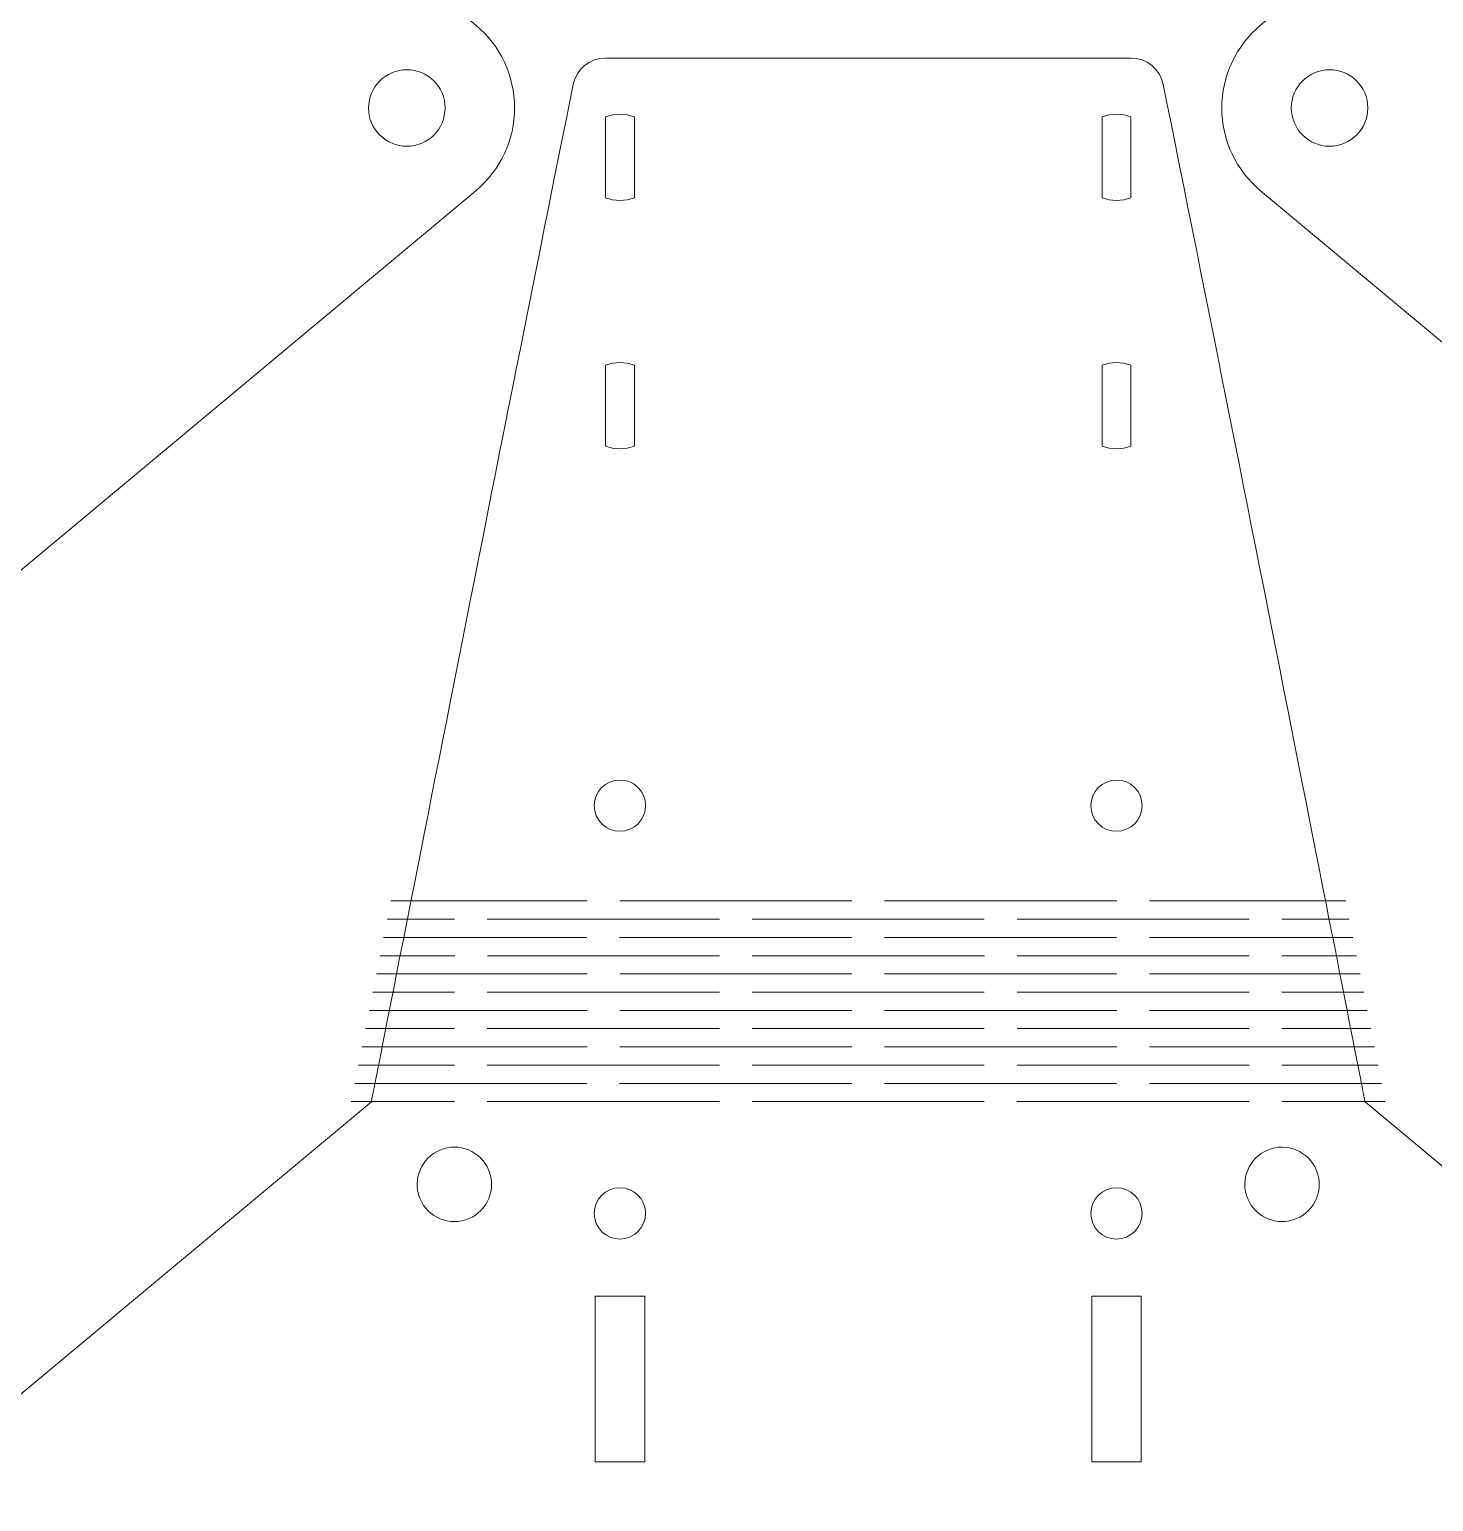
# Model space of a CAD drawing. Header units: inches. Extents: x -5.8 to 5.8, y -5.8 to 5.8.
# Drawn here: x -1.995 to 1.345, y -1.227 to 2.274 of the extents above; entities that cross this region are included whole.
import ezdxf

# ---------------------------------------------------------------- set-up
doc = ezdxf.new("R2010")
doc.units = ezdxf.units.IN
doc.header["$MEASUREMENT"] = 0
doc.layers.add('VIEW_HATCHES', color=7, linetype='Continuous')

msp = doc.modelspace()

# ---------------------------------------------------------------- linework, layer by layer
at = {"layer": 'VIEW_HATCHES', "color": 4, "lineweight": 5}
for points in [[(-4.4772, 0.9065), (-4.4772, 0.9065), (-5.6577, 1.8903), (-5.6577, 1.8903), (-5.6577, 1.8903), (-5.7161, 1.9389), (-5.7499, 2.0109), (-5.75, 2.0869), (-5.75, 2.0869), (-5.7501, 2.1629), (-5.716, 2.2353), (-5.6577, 2.284), (-5.6577, 2.284), (-5.6577, 2.284), (-4.4772, 3.2677), (-4.4772, 3.2677), (-4.4772, 3.2677), (-4.4772, 3.2677), (-4.4772, 3.2677), (-4.4772, 3.2677), (-4.4772, 3.2677), (-4.471, 3.2983), (-4.1656, 4.8512), (-3.9972, 5.6868), (-3.9972, 5.6868), (-3.9898, 5.7236), (-3.9574, 5.75), (-3.92, 5.75), (-3.92, 5.75), (-3.92, 5.75), (-2.6709, 5.75), (-2.6709, 5.75), (-2.6709, 5.75), (-2.6335, 5.75), (-2.6012, 5.7235), (-2.5937, 5.6868), (-2.5937, 5.6868), (-2.3902, 4.6773), (-2.1199, 3.2983), (-2.1138, 3.2677), (-2.1138, 3.2677), (-2.1138, 3.2677), (-2.1138, 3.2677), (-2.1138, 3.2677), (-2.1138, 3.2677), (-2.1138, 3.2677), (-0.9333, 2.284), (-0.9333, 2.284), (-0.9333, 2.284), (-0.8748, 2.2354), (-0.841, 2.1633), (-0.841, 2.0874), (-0.841, 2.0874), (-0.8409, 2.0114), (-0.8749, 1.939), (-0.9333, 1.8903), (-0.9333, 1.8903), (-0.9333, 1.8903), (-2.1138, 0.9065), (-2.1138, 0.9065), (-2.1138, 0.9065), (-2.1138, 0.9065), (-2.1138, 0.9065), (-2.1138, 0.9065), (-2.1138, 0.9065), (-2.1199, 0.8759), (-2.4356, -0.7278), (-2.5938, -1.5126), (-2.5938, -1.5126), (-2.6012, -1.5493), (-2.6335, -1.5757), (-2.671, -1.5757), (-2.671, -1.5757), (-2.671, -1.5757), (-3.92, -1.5757), (-3.92, -1.5757), (-3.92, -1.5757), (-3.9575, -1.5757), (-3.9898, -1.5493), (-3.9972, -1.5126), (-3.9972, -1.5126), (-4.2007, -0.5031), (-4.471, 0.8759), (-4.4772, 0.9065), (-4.4772, 0.9065), (-4.4772, 0.9065), (-4.4772, 0.9065), (-4.4772, 0.9065)], [(2.1138, 0.9065), (2.1138, 0.9065), (0.9333, 1.8903), (0.9333, 1.8903), (0.9333, 1.8903), (0.8749, 1.9389), (0.841, 2.0109), (0.841, 2.0869), (0.841, 2.0869), (0.8409, 2.1629), (0.875, 2.2353), (0.9333, 2.284), (0.9333, 2.284), (0.9333, 2.284), (2.1138, 3.2677), (2.1138, 3.2677), (2.1138, 3.2677), (2.1138, 3.2677), (2.1138, 3.2677), (2.1138, 3.2677), (2.1138, 3.2677), (2.12, 3.2983), (2.4253, 4.8512), (2.5938, 5.6868), (2.5938, 5.6868), (2.6012, 5.7236), (2.6335, 5.75), (2.671, 5.75), (2.671, 5.75), (2.671, 5.75), (3.92, 5.75), (3.92, 5.75), (3.92, 5.75), (3.9575, 5.75), (3.9898, 5.7235), (3.9972, 5.6868), (3.9972, 5.6868), (4.2007, 4.6773), (4.471, 3.2983), (4.4772, 3.2677), (4.4772, 3.2677), (4.4772, 3.2677), (4.4772, 3.2677), (4.4772, 3.2677), (4.4772, 3.2677), (4.4772, 3.2677), (5.6577, 2.284), (5.6577, 2.284), (5.6577, 2.284), (5.7161, 2.2354), (5.7499, 2.1633), (5.75, 2.0874), (5.75, 2.0874), (5.7501, 2.0114), (5.716, 1.939), (5.6577, 1.8903), (5.6577, 1.8903), (5.6577, 1.8903), (4.4772, 0.9065), (4.4772, 0.9065), (4.4772, 0.9065), (4.4772, 0.9065), (4.4772, 0.9065), (4.4772, 0.9065), (4.4772, 0.9065), (4.471, 0.8759), (4.1554, -0.7278), (3.9972, -1.5126), (3.9972, -1.5126), (3.9898, -1.5493), (3.9575, -1.5757), (3.92, -1.5757), (3.92, -1.5757), (3.92, -1.5757), (2.6709, -1.5757), (2.6709, -1.5757), (2.6709, -1.5757), (2.6335, -1.5757), (2.6012, -1.5493), (2.5938, -1.5126), (2.5938, -1.5126), (2.3902, -0.5031), (2.1199, 0.8759), (2.1138, 0.9065), (2.1138, 0.9065), (2.1138, 0.9065), (2.1138, 0.9065), (2.1138, 0.9065)], [(-1.1817, -2.6375), (-1.1817, -2.6375), (-2.3622, -1.6538), (-2.3622, -1.6538), (-2.3622, -1.6538), (-2.4206, -1.6052), (-2.4544, -1.5331), (-2.4545, -1.4571), (-2.4545, -1.4571), (-2.4546, -1.3812), (-2.4205, -1.3088), (-2.3622, -1.2601), (-2.3622, -1.2601), (-2.3622, -1.2601), (-1.1817, -0.2763), (-1.1817, -0.2763), (-1.1817, -0.2763), (-1.1817, -0.2763), (-1.1817, -0.2763), (-1.1817, -0.2763), (-1.1817, -0.2763), (-1.1755, -0.2457), (-0.8702, 1.3071), (-0.7017, 2.1428), (-0.7017, 2.1428), (-0.6943, 2.1795), (-0.662, 2.2059), (-0.6245, 2.2059), (-0.6245, 2.2059), (-0.6245, 2.2059), (0.6246, 2.2059), (0.6246, 2.2059), (0.6246, 2.2059), (0.662, 2.206), (0.6943, 2.1795), (0.7017, 2.1428), (0.7017, 2.1428), (0.9053, 1.1333), (1.1755, -0.2457), (1.1817, -0.2763), (1.1817, -0.2763), (1.1817, -0.2763), (1.1817, -0.2763), (1.1817, -0.2763), (1.1817, -0.2763), (1.1817, -0.2763), (2.3622, -1.2601), (2.3622, -1.2601), (2.3622, -1.2601), (2.4206, -1.3087), (2.4545, -1.3807), (2.4545, -1.4567), (2.4545, -1.4567), (2.4546, -1.5327), (2.4205, -1.6051), (2.3622, -1.6538), (2.3622, -1.6538), (2.3622, -1.6538), (1.1817, -2.6375), (1.1817, -2.6375), (1.1817, -2.6375), (1.1817, -2.6375), (1.1817, -2.6375), (1.1817, -2.6375), (1.1817, -2.6375), (1.1755, -2.6681), (0.8599, -4.2719), (0.7017, -5.0566), (0.7017, -5.0566), (0.6943, -5.0933), (0.662, -5.1198), (0.6245, -5.1198), (0.6245, -5.1198), (0.6245, -5.1198), (-0.6245, -5.1198), (-0.6245, -5.1198), (-0.6245, -5.1198), (-0.662, -5.1198), (-0.6943, -5.0933), (-0.7017, -5.0566), (-0.7017, -5.0566), (-0.9052, -4.0471), (-1.1755, -2.6681), (-1.1817, -2.6375), (-1.1817, -2.6375), (-1.1817, -2.6375), (-1.1817, -2.6375), (-1.1817, -2.6375)]]:
    msp.add_open_spline(points, degree=3, knots=[0, 0, 0, 0, 0.045455, 0.045455, 0.045455, 0.045455, 0.090909, 0.090909, 0.090909, 0.090909, 0.136364, 0.136364, 0.136364, 0.136364, 0.181818, 0.181818, 0.181818, 0.181818, 0.227273, 0.227273, 0.227273, 0.227273, 0.272727, 0.272727, 0.272727, 0.272727, 0.318182, 0.318182, 0.318182, 0.318182, 0.363636, 0.363636, 0.363636, 0.363636, 0.409091, 0.409091, 0.409091, 0.409091, 0.454545, 0.454545, 0.454545, 0.454545, 0.5, 0.5, 0.5, 0.5, 0.545455, 0.545455, 0.545455, 0.545455, 0.590909, 0.590909, 0.590909, 0.590909, 0.636364, 0.636364, 0.636364, 0.636364, 0.681818, 0.681818, 0.681818, 0.681818, 0.727273, 0.727273, 0.727273, 0.727273, 0.772727, 0.772727, 0.772727, 0.772727, 0.818182, 0.818182, 0.818182, 0.818182, 0.863636, 0.863636, 0.863636, 0.863636, 0.909091, 0.909091, 0.909091, 0.909091, 0.954545, 0.954545, 0.954545, 0.954545, 1, 1, 1, 1], dxfattribs=at)
at = {"layer": 'VIEW_HATCHES', "lineweight": 5}
for points in [[(-1.0793, 1.9979), (-1.0301, 2.0078), (-0.9982, 2.0558), (-1.0081, 2.1051), (-1.0081, 2.1051), (-1.018, 2.1544), (-1.066, 2.1863), (-1.1153, 2.1763), (-1.1153, 2.1763), (-1.1646, 2.1664), (-1.1964, 2.1184), (-1.1865, 2.0691), (-1.1865, 2.0691), (-1.1766, 2.0199), (-1.1286, 1.988), (-1.0793, 1.9979)], [(1.1153, 1.9979), (1.1646, 2.0079), (1.1965, 2.0559), (1.1865, 2.1051), (1.1865, 2.1051), (1.1766, 2.1544), (1.1286, 2.1863), (1.0793, 2.1763), (1.0793, 2.1763), (1.0301, 2.1664), (0.9982, 2.1184), (1.0081, 2.0692), (1.0081, 2.0692), (1.0181, 2.0199), (1.066, 1.988), (1.1153, 1.9979)], [(-0.625, 2.0661), (-0.625, 2.0661), (-0.625, 1.8733), (-0.625, 1.8733), (-0.625, 1.8733), (-0.6027, 1.8654), (-0.5784, 1.8654), (-0.5561, 1.8733), (-0.5561, 1.8733), (-0.5561, 1.8733), (-0.5561, 2.0661), (-0.5561, 2.0661), (-0.5561, 2.0661), (-0.5784, 2.0741), (-0.6027, 2.0741), (-0.625, 2.0661)], [(0.5561, 1.8733), (0.5784, 1.8654), (0.6027, 1.8654), (0.625, 1.8733), (0.625, 1.8733), (0.625, 1.8733), (0.625, 2.0661), (0.625, 2.0661), (0.625, 2.0661), (0.6027, 2.0741), (0.5784, 2.0741), (0.5561, 2.0661), (0.5561, 2.0661), (0.5561, 2.0661), (0.5561, 1.8733), (0.5561, 1.8733)], [(-0.625, 1.2828), (-0.6027, 1.2748), (-0.5784, 1.2748), (-0.5561, 1.2828), (-0.5561, 1.2828), (-0.5561, 1.2828), (-0.5561, 1.4756), (-0.5561, 1.4756), (-0.5561, 1.4756), (-0.5784, 1.4835), (-0.6027, 1.4835), (-0.625, 1.4756), (-0.625, 1.4756), (-0.625, 1.4756), (-0.625, 1.2828), (-0.625, 1.2828)], [(0.5561, 1.2828), (0.5784, 1.2748), (0.6027, 1.2748), (0.625, 1.2828), (0.625, 1.2828), (0.625, 1.2828), (0.625, 1.4756), (0.625, 1.4756), (0.625, 1.4756), (0.6027, 1.4835), (0.5784, 1.4835), (0.5561, 1.4756), (0.5561, 1.4756), (0.5561, 1.4756), (0.5561, 1.2828), (0.5561, 1.2828)], [(-0.5785, 0.3681), (-0.5454, 0.3748), (-0.5241, 0.4069), (-0.5307, 0.44), (-0.5307, 0.44), (-0.5374, 0.473), (-0.5696, 0.4944), (-0.6026, 0.4877), (-0.6026, 0.4877), (-0.6356, 0.4811), (-0.657, 0.4489), (-0.6504, 0.4159), (-0.6504, 0.4159), (-0.6437, 0.3828), (-0.6115, 0.3614), (-0.5785, 0.3681)], [(0.6026, 0.3681), (0.6357, 0.3748), (0.657, 0.4069), (0.6504, 0.44), (0.6504, 0.44), (0.6437, 0.473), (0.6115, 0.4944), (0.5785, 0.4877), (0.5785, 0.4877), (0.5455, 0.4811), (0.5241, 0.4489), (0.5307, 0.4159), (0.5307, 0.4159), (0.5374, 0.3828), (0.5696, 0.3614), (0.6026, 0.3681)], [(-0.9667, -0.5594), (-0.9188, -0.5498), (-0.8878, -0.5031), (-0.8975, -0.4552), (-0.8975, -0.4552), (-0.9071, -0.4073), (-0.9538, -0.3762), (-1.0017, -0.3859), (-1.0017, -0.3859), (-1.0496, -0.3956), (-1.0807, -0.4422), (-1.071, -0.4902), (-1.071, -0.4902), (-1.0613, -0.5381), (-1.0147, -0.5691), (-0.9667, -0.5594)], [(1.0018, -0.5594), (1.0497, -0.5498), (1.0807, -0.5031), (1.071, -0.4552), (1.071, -0.4552), (1.0614, -0.4073), (1.0147, -0.3763), (0.9668, -0.3859), (0.9668, -0.3859), (0.9189, -0.3956), (0.8878, -0.4422), (0.8975, -0.4902), (0.8975, -0.4902), (0.9072, -0.5381), (0.9538, -0.5691), (1.0018, -0.5594)], [(-0.5785, -0.6016), (-0.5454, -0.5949), (-0.5241, -0.5627), (-0.5307, -0.5297), (-0.5307, -0.5297), (-0.5374, -0.4967), (-0.5696, -0.4753), (-0.6026, -0.4819), (-0.6026, -0.4819), (-0.6356, -0.4886), (-0.657, -0.5208), (-0.6504, -0.5538), (-0.6504, -0.5538), (-0.6437, -0.5869), (-0.6115, -0.6082), (-0.5785, -0.6016)], [(0.6026, -0.6016), (0.6357, -0.5949), (0.657, -0.5627), (0.6504, -0.5297), (0.6504, -0.5297), (0.6437, -0.4967), (0.6115, -0.4753), (0.5785, -0.4819), (0.5785, -0.4819), (0.5455, -0.4886), (0.5241, -0.5208), (0.5307, -0.5538), (0.5307, -0.5538), (0.5374, -0.5869), (0.5696, -0.6082), (0.6026, -0.6016)], [(-0.6496, -1.1323), (-0.6496, -1.1323), (-0.5315, -1.1323), (-0.5315, -1.1323), (-0.5315, -1.1323), (-0.5315, -1.1323), (-0.5315, -0.7386), (-0.5315, -0.7386), (-0.5315, -0.7386), (-0.5315, -0.7386), (-0.6496, -0.7386), (-0.6496, -0.7386), (-0.6496, -0.7386), (-0.6496, -0.7386), (-0.6496, -1.1323), (-0.6496, -1.1323)], [(0.5315, -1.1323), (0.5315, -1.1323), (0.6496, -1.1323), (0.6496, -1.1323), (0.6496, -1.1323), (0.6496, -1.1323), (0.6496, -0.7386), (0.6496, -0.7386), (0.6496, -0.7386), (0.6496, -0.7386), (0.5315, -0.7386), (0.5315, -0.7386), (0.5315, -0.7386), (0.5315, -0.7386), (0.5315, -1.1323), (0.5315, -1.1323)]]:
    msp.add_open_spline(points, degree=3, knots=[0, 0, 0, 0, 0.25, 0.25, 0.25, 0.25, 0.5, 0.5, 0.5, 0.5, 0.75, 0.75, 0.75, 0.75, 1, 1, 1, 1], dxfattribs=at)
at = {"layer": 'VIEW_HATCHES', "color": 1, "lineweight": 5}
for points in [[(-1.1356, 0.2012), (-1.1356, 0.2012), (-0.6688, 0.2012), (-0.6688, 0.2012)], [(-0.5911, 0.2012), (-0.5911, 0.2012), (-0.0389, 0.2012), (-0.0389, 0.2012)], [(0.0389, 0.2012), (0.0389, 0.2012), (0.5911, 0.2012), (0.5911, 0.2012)], [(0.669, 0.2012), (0.669, 0.2012), (1.1357, 0.2012), (1.1357, 0.2012)], [(-1.1441, 0.1578), (-1.1441, 0.1578), (-0.9837, 0.1578), (-0.9837, 0.1578)], [(-0.906, 0.1578), (-0.906, 0.1578), (-0.3538, 0.1578), (-0.3538, 0.1578)], [(-0.2761, 0.1578), (-0.2761, 0.1578), (0.2761, 0.1578), (0.2761, 0.1578)], [(0.354, 0.1578), (0.354, 0.1578), (0.9062, 0.1578), (0.9062, 0.1578)], [(0.9839, 0.1578), (0.9839, 0.1578), (1.1443, 0.1578), (1.1443, 0.1578)], [(-1.1527, 0.1145), (-1.1527, 0.1145), (-0.6689, 0.1145), (-0.6689, 0.1145)], [(-0.5912, 0.1145), (-0.5912, 0.1145), (-0.039, 0.1145), (-0.039, 0.1145)], [(0.0388, 0.1145), (0.0388, 0.1145), (0.5909, 0.1145), (0.5909, 0.1145)], [(0.6689, 0.1145), (0.6689, 0.1145), (1.1528, 0.1145), (1.1528, 0.1145)], [(-1.1612, 0.0711), (-1.1612, 0.0711), (-0.9835, 0.0711), (-0.9835, 0.0711)], [(-0.9058, 0.0711), (-0.9058, 0.0711), (-0.3536, 0.0711), (-0.3536, 0.0711)], [(-0.2759, 0.0711), (-0.2759, 0.0711), (0.2763, 0.0711), (0.2763, 0.0711)], [(0.3539, 0.0711), (0.3539, 0.0711), (0.9061, 0.0711), (0.9061, 0.0711)], [(0.9838, 0.0711), (0.9838, 0.0711), (1.1613, 0.0711), (1.1613, 0.0711)], [(-1.1698, 0.0277), (-1.1698, 0.0277), (-0.6687, 0.0277), (-0.6687, 0.0277)], [(-0.591, 0.0277), (-0.591, 0.0277), (-0.0388, 0.0277), (-0.0388, 0.0277)], [(0.0389, 0.0277), (0.0389, 0.0277), (0.5911, 0.0277), (0.5911, 0.0277)], [(0.6691, 0.0277), (0.6691, 0.0277), (1.1699, 0.0277), (1.1699, 0.0277)], [(-1.1783, -0.0156), (-1.1783, -0.0156), (-0.9837, -0.0156), (-0.9837, -0.0156)], [(-0.906, -0.0156), (-0.906, -0.0156), (-0.3538, -0.0156), (-0.3538, -0.0156)], [(-0.276, -0.0156), (-0.276, -0.0156), (0.2762, -0.0156), (0.2762, -0.0156)], [(0.3541, -0.0156), (0.3541, -0.0156), (0.9063, -0.0156), (0.9063, -0.0156)], [(0.984, -0.0156), (0.984, -0.0156), (1.1784, -0.0156), (1.1784, -0.0156)], [(-1.1869, -0.059), (-1.1869, -0.059), (-0.6688, -0.059), (-0.6688, -0.059)], [(-0.5911, -0.059), (-0.5911, -0.059), (-0.0389, -0.059), (-0.0389, -0.059)], [(0.0388, -0.059), (0.0388, -0.059), (0.591, -0.059), (0.591, -0.059)], [(0.669, -0.059), (0.669, -0.059), (1.1869, -0.059), (1.1869, -0.059)], [(-1.1954, -0.1024), (-1.1954, -0.1024), (-0.9836, -0.1024), (-0.9836, -0.1024)], [(-0.9059, -0.1024), (-0.9059, -0.1024), (-0.3537, -0.1024), (-0.3537, -0.1024)], [(-0.276, -0.1024), (-0.276, -0.1024), (0.2762, -0.1024), (0.2762, -0.1024)], [(0.3539, -0.1024), (0.3539, -0.1024), (0.9061, -0.1024), (0.9061, -0.1024)], [(0.9839, -0.1024), (0.9839, -0.1024), (1.1955, -0.1024), (1.1955, -0.1024)], [(-1.204, -0.1457), (-1.204, -0.1457), (-0.6688, -0.1457), (-0.6688, -0.1457)], [(-0.5911, -0.1457), (-0.5911, -0.1457), (-0.0389, -0.1457), (-0.0389, -0.1457)], [(0.0388, -0.1457), (0.0388, -0.1457), (0.591, -0.1457), (0.591, -0.1457)], [(0.669, -0.1457), (0.669, -0.1457), (1.204, -0.1457), (1.204, -0.1457)], [(-1.2125, -0.1891), (-1.2125, -0.1891), (-0.9838, -0.1891), (-0.9838, -0.1891)], [(-0.9061, -0.1891), (-0.9061, -0.1891), (-0.3539, -0.1891), (-0.3539, -0.1891)], [(-0.2761, -0.1891), (-0.2761, -0.1891), (0.2761, -0.1891), (0.2761, -0.1891)], [(0.354, -0.1891), (0.354, -0.1891), (0.9061, -0.1891), (0.9061, -0.1891)], [(0.9839, -0.1891), (0.9839, -0.1891), (1.2126, -0.1891), (1.2126, -0.1891)], [(-1.2211, -0.2325), (-1.2211, -0.2325), (-0.6689, -0.2325), (-0.6689, -0.2325)], [(-0.5912, -0.2325), (-0.5912, -0.2325), (-0.039, -0.2325), (-0.039, -0.2325)], [(0.0387, -0.2325), (0.0387, -0.2325), (0.5909, -0.2325), (0.5909, -0.2325)], [(0.6689, -0.2325), (0.6689, -0.2325), (1.2211, -0.2325), (1.2211, -0.2325)], [(-1.2296, -0.2758), (-1.2296, -0.2758), (-0.9837, -0.2758), (-0.9837, -0.2758)], [(-0.906, -0.2758), (-0.906, -0.2758), (-0.3538, -0.2758), (-0.3538, -0.2758)], [(-0.2761, -0.2758), (-0.2761, -0.2758), (0.2761, -0.2758), (0.2761, -0.2758)], [(0.3538, -0.2758), (0.3538, -0.2758), (0.906, -0.2758), (0.906, -0.2758)], [(0.9838, -0.2758), (0.9838, -0.2758), (1.2296, -0.2758), (1.2296, -0.2758)]]:
    msp.add_open_spline(points, degree=3, dxfattribs=at)

doc.saveas('drawing.dxf')
